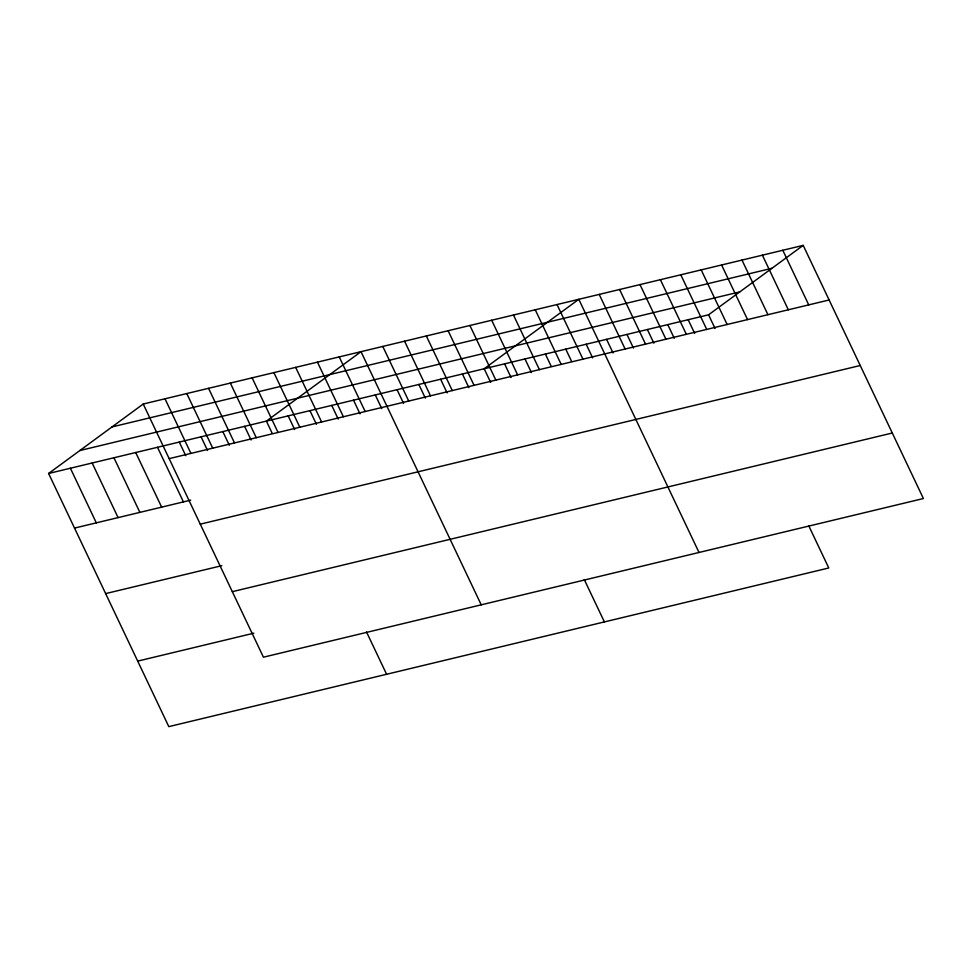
<?xml version="1.0" encoding="UTF-8"?>
<svg xmlns="http://www.w3.org/2000/svg" width="972" height="972" viewBox="0 0 972 972"><rect width="100%" height="100%" fill="white"/><g stroke="black" fill="none" stroke-linecap="round" stroke-linejoin="round"><path stroke-width="1.46" d="M808.692 525.658L828.776 567.976L168.812 726.631L48.6 473.473L143.224 404.024L803.188 245.369L923.4 498.527L263.436 657.193L143.224 404.024M48.6 473.473L708.564 314.807L803.188 245.369M111.999 426.939L771.962 268.284M79.826 450.546L739.789 291.892M169.152 458.638L829.116 299.984M74.528 528.088L190.694 500.155M200.268 524.163L860.232 365.508M105.644 593.6L221.798 565.68M232.32 591.669L892.284 433.014M137.696 661.118L253.85 633.185M782.788 250.266L808.728 304.88M762.388 255.174L788.328 309.789M741.988 260.083L767.929 314.697M721.589 264.979L747.529 319.594M701.189 269.888L727.129 324.502M708.564 314.807L715.052 328.463M680.789 274.784L706.729 329.411M688.176 319.715L694.652 333.372M660.389 279.693L686.329 334.307M667.776 324.624L674.252 338.268M640.001 284.602L665.929 339.216M647.376 329.52L653.852 343.177M619.601 289.498L645.529 344.112M626.976 334.429L633.452 348.085M599.202 294.407L625.13 349.021M606.577 339.337L613.053 352.982M699.014 552.473L578.802 299.303L484.178 368.752L490.666 382.409M586.177 344.234L592.653 357.89M557.017 304.54L582.957 359.166M565.777 349.142L571.609 361.426M535.244 309.776L561.172 364.391M545.377 354.039L551.209 366.335M513.459 315.013L539.399 369.627M524.977 358.947L531.465 372.604M491.686 320.25L517.614 374.864M504.577 363.856L511.065 377.5M469.901 325.486L495.842 380.101M584.293 579.604L604.39 621.922M448.128 330.723L474.057 385.337M462.405 373.989L468.881 387.646M426.344 335.96L452.284 390.574M440.62 379.226L447.108 392.882M404.571 341.196L430.499 395.811M418.847 384.462L425.323 398.119M382.786 346.433L408.726 401.047M397.062 389.699L403.55 403.356M481.225 604.827L361.013 351.67L266.389 421.107L272.221 433.403M375.289 394.936L381.765 408.592M339.228 356.906L365.168 411.521M353.504 400.172L359.992 413.829M317.455 362.143L343.383 416.757M331.731 405.409L338.207 419.053M295.67 367.367L321.611 421.994M309.947 410.646L316.435 424.29M273.897 372.604L299.826 427.23M288.174 415.87L294.65 429.527M252.113 377.841L278.053 432.455M366.505 631.958L386.601 674.276M230.34 383.077L256.268 437.692M244.616 426.344L251.092 440M208.555 388.314L234.495 442.928M222.831 431.58L229.319 445.237M186.782 393.551L212.71 448.165M201.058 436.817L207.534 450.473M164.997 398.787L190.925 453.402M179.273 442.053L185.761 455.71M157.5 447.29L183.429 501.904M135.716 452.527L161.644 507.141M113.943 457.763L139.871 512.378M92.158 463L118.086 517.614M70.385 468.237L96.313 522.851"/></g></svg>
